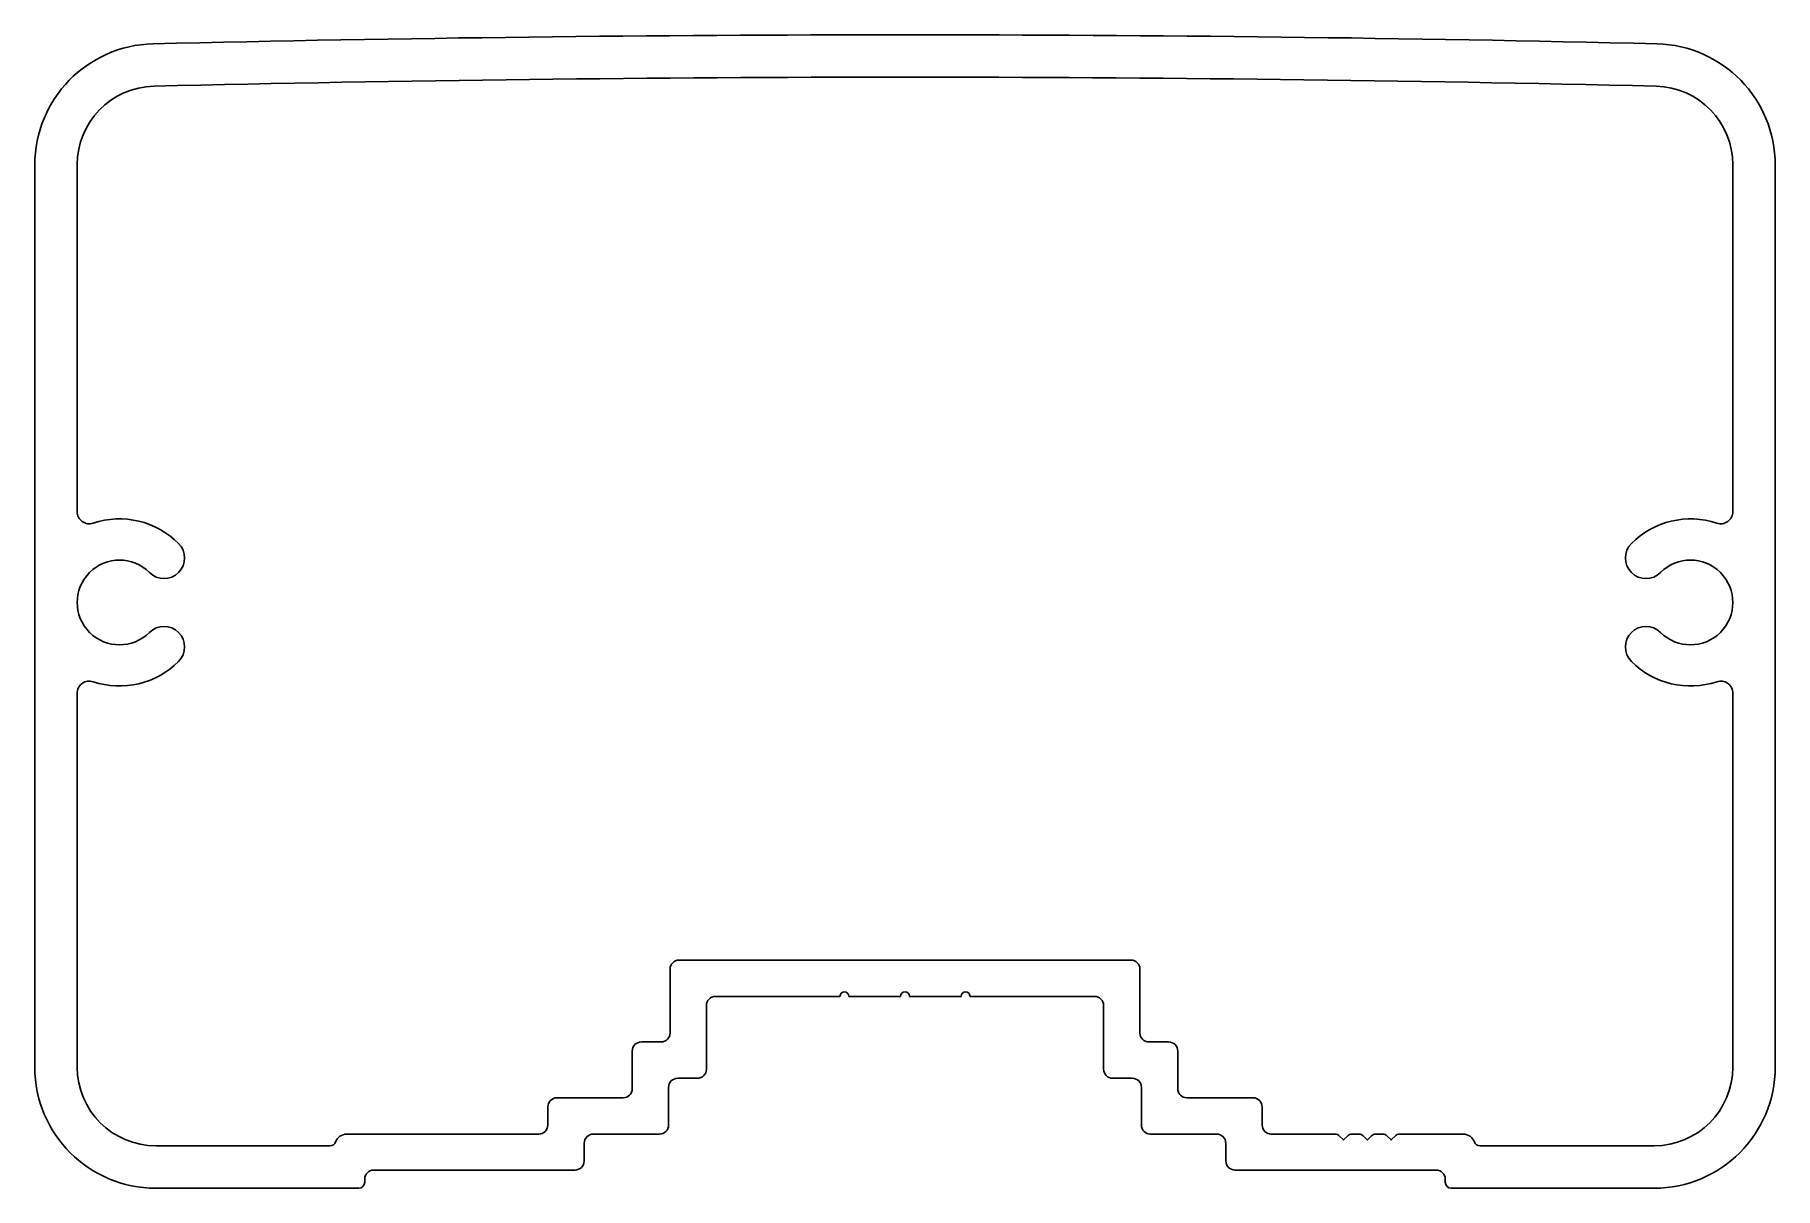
# Model space of a CAD drawing. Header units: inches. Extents: x -37 to 36.1, y -0.6 to 47.7.
import ezdxf

# ---------------------------------------------------------------- set-up
doc = ezdxf.new("R2010")
doc.units = ezdxf.units.IN
doc.header["$MEASUREMENT"] = 0
doc.layers.add('1', color=7, linetype='Continuous')

msp = doc.modelspace()

# ---------------------------------------------------------------- linework, layer by layer
at = {"color": 7, "linetype": 'Continuous'}
for p, q in [((-36.963, 42.292), (-36.963, 4.439)), ((36.062, 4.439), (36.062, 42.292)), ((-8.404, 7.408), (-3.178, 7.408)), ((-2.802, 7.408), (-0.638, 7.408)), ((-0.262, 7.408), (1.902, 7.408)), ((2.278, 7.408), (7.504, 7.408)), ((-8.784, 4.351), (-8.784, 7.028)), ((7.884, 7.028), (7.884, 4.351)), ((-9.988, 3.97), (-9.165, 3.97)), ((8.265, 3.97), (9.088, 3.97)), ((-10.369, 2.009), (-10.369, 3.589)), ((9.469, 3.589), (9.469, 2.009)), ((-13.531, 1.628), (-10.75, 1.628)), ((9.85, 1.628), (12.631, 1.628)), ((-13.912, 0.502), (-13.912, 1.247)), ((13.012, 1.247), (13.012, 0.502)), ((-22.738, 0.121), (-14.293, 0.121)), ((13.393, 0.121), (21.837, 0.121)), ((-31.883, -0.641), (-23.373, -0.641)), ((-23.119, -0.387), (-23.119, -0.26)), ((22.218, -0.26), (22.218, -0.387)), ((22.472, -0.641), (30.982, -0.641))]:
    msp.add_line(p, q, dxfattribs=at)
for centre, radius, start, end in [((-0.45, -1264.672), 1312.422, 88.622301, 91.377699), ((-31.883, 42.292), 5.08, 91.3777, 180), ((30.982, 42.292), 5.08, 0, 88.6223), ((-8.404, 7.028), 0.38, 90, 180), ((-2.99, 7.408), 0.188, 360, 180), ((-0.45, 7.408), 0.188, 0, 180), ((2.09, 7.408), 0.188, 0, 180), ((7.504, 7.028), 0.38, 360, 90), ((-31.883, 4.439), 5.08, 180, 270), ((30.982, 4.439), 5.08, 270, 0), ((-9.988, 3.589), 0.381, 90, 180), ((-9.165, 4.351), 0.381, 270, 360), ((8.265, 4.351), 0.381, 180, 270), ((9.088, 3.589), 0.381, 0, 90), ((-13.531, 1.247), 0.381, 90, 180), ((-10.75, 2.009), 0.381, 270, 0), ((9.85, 2.009), 0.381, 180, 270), ((12.631, 1.247), 0.381, 0, 90), ((-22.738, -0.26), 0.381, 90, 180), ((-14.293, 0.502), 0.381, 270, 0), ((13.393, 0.502), 0.381, 180, 270), ((21.837, -0.26), 0.381, 0, 90), ((-23.373, -0.387), 0.254, 270, 0), ((22.472, -0.387), 0.254, 180, 270)]:
    msp.add_arc(centre, radius, start, end, dxfattribs=at)
at = {"layer": '1', "color": 7, "linetype": 'Continuous'}
for p, q in [((-35.185, 42.292), (-35.185, 27.741)), ((34.284, 27.741), (34.284, 42.292)), ((-35.185, 20.127), (-35.185, 4.439)), ((34.284, 4.439), (34.284, 20.127)), ((-9.927, 8.932), (9.027, 8.932)), ((-10.308, 5.875), (-10.308, 8.551)), ((9.408, 8.551), (9.408, 5.875)), ((-11.893, 3.533), (-11.893, 5.113)), ((-11.512, 5.494), (-10.689, 5.494)), ((9.789, 5.494), (10.612, 5.494)), ((10.993, 5.113), (10.993, 3.533)), ((-15.055, 3.152), (-12.274, 3.152)), ((11.374, 3.152), (14.155, 3.152)), ((-15.436, 2.009), (-15.436, 2.771)), ((14.536, 2.771), (14.536, 2.009)), ((-23.881, 1.628), (-15.817, 1.628)), ((14.917, 1.628), (17.595, 1.628)), ((17.595, 1.628), (17.595, 1.628)), ((17.772, 1.555), (17.943, 1.383)), ((17.954, 1.383), (18.126, 1.555)), ((18.302, 1.628), (18.595, 1.628)), ((18.595, 1.628), (18.302, 1.628)), ((18.302, 1.628), (18.595, 1.628)), ((18.595, 1.628), (18.302, 1.628)), ((18.302, 1.628), (18.595, 1.628)), ((18.772, 1.555), (18.943, 1.383)), ((18.954, 1.383), (19.125, 1.555)), ((19.302, 1.628), (19.595, 1.628)), ((19.772, 1.555), (19.943, 1.383)), ((19.954, 1.383), (20.125, 1.555)), ((20.302, 1.628), (22.98, 1.628)), ((-31.883, 1.137), (-24.58, 1.137)), ((23.68, 1.137), (30.982, 1.137))]:
    msp.add_line(p, q, dxfattribs=at)
for centre, radius, start, end in [((-31.883, 42.292), 3.302, 91.3777, 180), ((-0.45, -1264.672), 1310.644, 88.622301, 91.377699), ((30.982, 42.292), 3.302, 360, 88.6223), ((-34.677, 27.741), 0.508, 180, 288.44872), ((-33.407, 23.934), 3.505, 45, 108.44872), ((32.506, 23.934), 3.505, 71.55128, 135), ((33.776, 27.741), 0.508, 251.55128, 360), ((-31.539, 25.802), 0.864, 225, 45), ((30.639, 25.802), 0.864, 135, 315), ((-33.407, 23.934), 1.778, 45, 315), ((32.506, 23.934), 1.778, 225, 135), ((-31.539, 22.066), 0.864, 315, 135), ((30.639, 22.066), 0.864, 45, 225), ((-33.407, 23.934), 3.505, 251.55128, 315), ((32.506, 23.934), 3.505, 225, 288.44872), ((-34.677, 20.127), 0.508, 71.55128, 180), ((33.776, 20.127), 0.508, 0, 108.44872), ((-9.927, 8.551), 0.381, 90, 180), ((9.027, 8.551), 0.381, 0, 90), ((-10.689, 5.875), 0.381, 270, 0), ((9.789, 5.875), 0.381, 180, 270), ((-11.512, 5.113), 0.381, 90, 180), ((10.612, 5.113), 0.381, 0, 90), ((-31.883, 4.439), 3.302, 180, 270), ((30.982, 4.439), 3.302, 270, 360), ((-15.055, 2.771), 0.381, 90, 180), ((-12.274, 3.533), 0.381, 270, 360), ((11.374, 3.533), 0.381, 180, 270), ((14.155, 2.771), 0.381, 0, 90), ((-23.881, 1.137), 0.49, 90, 160.04586), ((-15.817, 2.009), 0.381, 270, 0), ((14.917, 2.009), 0.381, 180, 270), ((17.595, 1.378), 0.25, 45, 90), ((18.302, 1.378), 0.25, 90, 135), ((18.595, 1.378), 0.25, 45, 90), ((19.302, 1.378), 0.25, 90, 135), ((19.595, 1.378), 0.25, 45, 90), ((20.302, 1.378), 0.25, 90, 135), ((22.98, 1.137), 0.49, 19.95414, 90), ((-24.58, 1.391), 0.254, 270, 340.04586), ((17.949, 1.389), 0.008, 225, 315), ((18.949, 1.389), 0.008, 225, 315), ((19.949, 1.389), 0.008, 225, 315), ((23.68, 1.391), 0.254, 199.95414, 270)]:
    msp.add_arc(centre, radius, start, end, dxfattribs=at)

doc.saveas('drawing.dxf')
